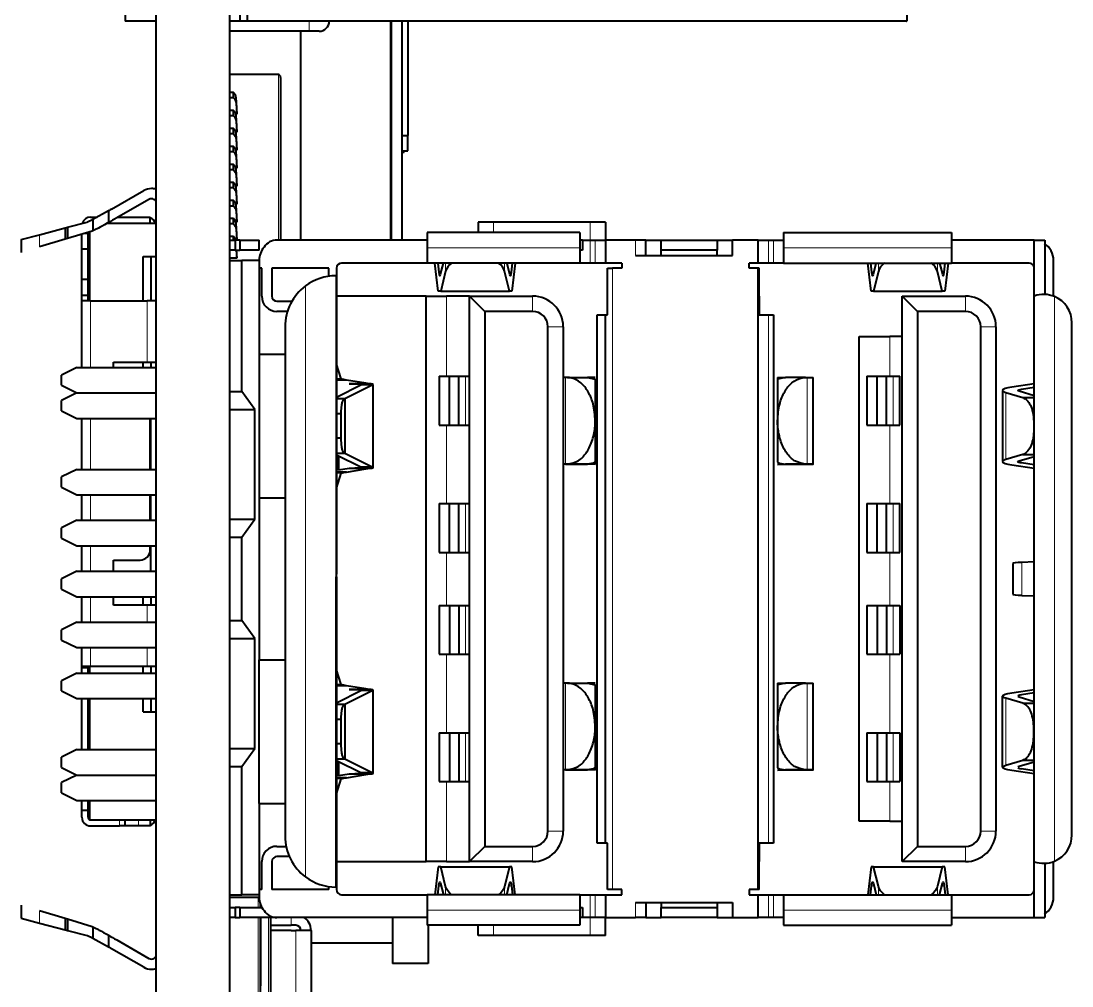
# Model space of a CAD drawing. Header units: millimetres. Extents: x 267.9 to 288.6, y 72.2 to 129.4.
# Drawn here: x 267.95 to 288.59, y 91.15 to 110.09 of the extents above; entities that cross this region are included whole.
import ezdxf

# ---------------------------------------------------------------- set-up
doc = ezdxf.new("R2010")
doc.units = ezdxf.units.MM
doc.header["$LTSCALE"] = 12.7
doc.layers.add('TANGENT_LINES', color=7, linetype='Continuous', lineweight=15)
doc.layers.add('Visible', color=7, linetype='Continuous', lineweight=40)

msp = doc.modelspace()

# ---------------------------------------------------------------- linework, layer by layer
at = {"layer": 'TANGENT_LINES'}
for p, q in [((273.607, 110.092), (273.607, 109.892)), ((273.007, 105.792), (273.007, 109.042)), ((272.172, 108.492), (272.172, 108.598)), ((272.172, 108.138), (272.172, 108.244)), ((272.172, 107.785), (272.172, 107.891)), ((272.172, 107.431), (272.172, 107.537)), ((272.172, 107.078), (272.172, 107.184)), ((272.172, 106.724), (272.172, 106.83)), ((272.172, 106.371), (272.172, 106.477)), ((272.172, 106.017), (272.172, 106.123)), ((277.227, 106.142), (277.227, 105.942)), ((279.127, 106.142), (279.127, 105.792)), ((268.311, 105.897), (268.311, 105.657)), ((269.267, 105.917), (269.174, 105.917)), ((279.127, 105.342), (279.127, 105.792)), ((279.227, 105.342), (279.227, 105.792)), ((280.021, 105.492), (280.021, 105.792)), ((282.627, 105.342), (282.627, 105.792)), ((282.727, 105.342), (282.727, 105.792)), ((278.927, 105.642), (275.927, 105.642)), ((282.927, 105.642), (286.227, 105.642)), ((276.289, 105.181), (276.289, 105.342)), ((277.446, 105.181), (277.446, 105.342)), ((284.788, 105.178), (284.788, 105.342)), ((285.946, 105.178), (285.946, 105.342)), ((276.155, 105.165), (276.201, 105.165)), ((277.534, 105.165), (277.58, 105.165)), ((279.568, 105.242), (279.568, 93.042)), ((284.655, 105.165), (284.701, 105.165)), ((286.034, 105.165), (286.08, 105.165)), ((273.537, 104.892), (273.537, 93.292)), ((269.267, 104.717), (269.147, 104.717)), ((269.267, 104.697), (269.147, 104.697)), ((276.307, 104.692), (276.307, 103.122)), ((277.997, 104.692), (277.997, 104.392)), ((286.497, 104.392), (286.497, 104.692)), ((288.247, 93.602), (288.247, 104.682)), ((269.317, 104.597), (269.317, 103.292)), ((270.427, 103.397), (270.427, 104.597)), ((282.627, 93.957), (282.627, 104.327)), ((282.727, 93.957), (282.727, 104.327)), ((278.597, 104.092), (278.297, 104.092)), ((286.797, 104.092), (287.097, 104.092)), ((285.011, 103.899), (285.011, 103.122)), ((276.681, 102.162), (276.681, 103.122)), ((278.644, 103.095), (278.644, 101.395)), ((283.39, 103.095), (283.39, 101.395)), ((285.081, 102.162), (285.081, 103.122)), ((287.294, 102.799), (287.294, 101.485)), ((269.317, 102.292), (269.317, 101.292)), ((287.841, 102.206), (287.847, 102.206)), ((276.307, 102.162), (276.307, 100.622)), ((285.011, 102.162), (285.011, 100.622)), ((287.841, 102.078), (287.847, 102.078)), ((269.317, 100.792), (269.317, 100.292)), ((276.681, 99.662), (276.681, 100.622)), ((285.081, 99.662), (285.081, 100.622)), ((269.317, 99.792), (269.317, 99.292)), ((276.307, 99.662), (276.307, 98.622)), ((285.011, 99.662), (285.011, 98.622)), ((287.606, 98.819), (287.606, 99.465)), ((269.317, 98.792), (269.317, 98.292)), ((270.427, 98.292), (270.427, 98.627)), ((276.681, 98.622), (276.681, 97.662)), ((285.081, 98.622), (285.081, 97.662)), ((269.317, 97.792), (269.317, 97.427)), ((270.427, 97.427), (270.427, 97.792)), ((276.307, 97.662), (276.307, 96.122)), ((285.011, 97.662), (285.011, 96.122)), ((278.644, 97.095), (278.644, 95.395)), ((283.39, 97.095), (283.39, 95.395)), ((287.294, 95.485), (287.294, 96.799)), ((287.841, 96.206), (287.847, 96.206)), ((276.681, 96.122), (276.681, 95.162)), ((285.081, 96.122), (285.081, 95.162)), ((287.841, 96.078), (287.847, 96.078)), ((276.307, 95.162), (276.307, 93.592)), ((285.011, 95.162), (285.011, 94.385)), ((269.887, 94.412), (269.887, 94.292)), ((270.254, 94.412), (270.254, 94.292)), ((278.297, 94.192), (278.597, 94.192)), ((286.797, 94.192), (287.097, 94.192)), ((277.997, 93.892), (277.997, 93.592)), ((286.497, 93.592), (286.497, 93.892)), ((276.155, 93.12), (276.201, 93.12)), ((276.289, 93.103), (276.289, 92.942)), ((277.446, 93.103), (277.446, 92.942)), ((277.534, 93.12), (277.58, 93.12)), ((284.655, 93.12), (284.701, 93.12)), ((284.788, 93.107), (284.788, 92.942)), ((285.946, 93.107), (285.946, 92.942)), ((286.034, 93.12), (286.08, 93.12)), ((272.607, 92.692), (272.607, 92.892)), ((279.127, 92.492), (279.127, 92.942)), ((279.227, 92.492), (279.227, 92.942)), ((282.627, 92.492), (282.627, 92.942)), ((282.727, 92.492), (282.727, 92.942)), ((272.652, 92.754), (272.647, 92.754)), ((272.652, 92.699), (272.647, 92.699)), ((280.021, 92.792), (280.021, 92.492)), ((268.311, 92.627), (268.311, 92.387)), ((272.607, 88.142), (272.607, 92.492)), ((272.807, 88.142), (272.807, 92.492)), ((273.257, 92.342), (273.257, 92.492)), ((278.927, 92.642), (275.927, 92.642)), ((279.127, 92.142), (279.127, 92.492)), ((282.927, 92.642), (286.227, 92.642)), ((272.652, 92.424), (272.647, 92.424)), ((272.652, 92.283), (272.647, 92.283)), ((277.227, 92.142), (277.227, 92.342)), ((272.652, 92.136), (272.647, 92.136)), ((273.347, 88.142), (273.347, 92.242)), ((272.652, 91.984), (272.647, 91.984)), ((272.652, 91.831), (272.647, 91.831)), ((272.652, 91.689), (272.647, 91.689)), ((272.652, 91.548), (272.647, 91.548)), ((272.652, 91.416), (272.647, 91.416)), ((272.652, 91.348), (272.647, 91.348)), ((272.652, 91.27), (272.647, 91.27)), ((272.652, 91.198), (272.647, 91.198))]:
    msp.add_line(p, q, dxfattribs=at)
at = {"layer": 'Visible'}
for p, q in [((270.597, 125.242), (270.597, 75.242)), ((272.047, 110.942), (272.047, 87.692)), ((269.997, 110.292), (269.997, 110.092)), ((272.247, 110.292), (272.247, 110.092)), ((272.397, 110.092), (272.397, 110.292)), ((270.597, 110.092), (269.997, 110.092)), ((272.247, 110.092), (272.047, 110.092)), ((272.397, 110.092), (272.247, 110.092)), ((285.341, 110.092), (272.397, 110.092)), ((275.207, 110.092), (275.207, 105.792)), ((275.227, 105.792), (275.227, 110.092)), ((275.427, 110.092), (275.427, 105.792)), ((275.547, 110.092), (275.547, 107.845)), ((285.341, 110.092), (285.347, 110.092)), ((273.607, 109.892), (272.047, 109.892)), ((273.447, 105.792), (273.447, 109.892)), ((273.803, 109.892), (273.607, 109.892)), ((273.007, 109.042), (272.047, 109.042)), ((273.047, 108.985), (273.047, 105.792)), ((272.122, 108.688), (272.047, 108.688)), ((272.122, 108.582), (272.047, 108.582)), ((272.122, 108.582), (272.122, 108.688)), ((272.186, 108.37), (272.172, 108.598)), ((272.172, 108.492), (272.186, 108.264)), ((272.186, 108.264), (272.186, 108.37)), ((272.122, 108.335), (272.047, 108.335)), ((272.122, 108.229), (272.047, 108.229)), ((272.122, 108.229), (272.122, 108.335)), ((272.186, 108.264), (272.169, 108.264)), ((272.186, 108.017), (272.172, 108.244)), ((272.122, 107.981), (272.047, 107.981)), ((272.122, 107.875), (272.122, 107.981)), ((272.172, 108.138), (272.186, 107.911)), ((272.186, 107.911), (272.186, 108.017)), ((272.122, 107.875), (272.047, 107.875)), ((272.186, 107.911), (272.169, 107.911)), ((272.186, 107.663), (272.172, 107.891)), ((272.172, 107.785), (272.186, 107.557)), ((275.207, 107.845), (275.227, 107.845)), ((275.427, 107.845), (275.547, 107.845)), ((275.547, 107.543), (275.547, 107.845)), ((272.122, 107.628), (272.047, 107.628)), ((272.122, 107.522), (272.122, 107.628)), ((272.186, 107.557), (272.169, 107.557)), ((272.186, 107.31), (272.172, 107.537)), ((272.186, 107.557), (272.186, 107.663)), ((275.207, 107.543), (275.227, 107.543)), ((275.427, 107.543), (275.547, 107.543)), ((275.472, 107.518), (275.472, 107.543)), ((272.122, 107.522), (272.047, 107.522)), ((272.172, 107.431), (272.186, 107.204)), ((275.207, 107.518), (275.227, 107.518)), ((275.427, 107.518), (275.472, 107.518)), ((272.122, 107.274), (272.047, 107.274)), ((272.122, 107.168), (272.047, 107.168)), ((272.122, 107.168), (272.122, 107.274)), ((272.186, 107.204), (272.169, 107.204)), ((272.186, 106.956), (272.172, 107.184)), ((272.186, 107.204), (272.186, 107.31)), ((272.122, 106.921), (272.047, 106.921)), ((272.122, 106.815), (272.122, 106.921)), ((272.172, 107.078), (272.186, 106.85)), ((272.186, 106.85), (272.186, 106.956)), ((269.729, 106.401), (270.36, 106.764)), ((272.122, 106.815), (272.047, 106.815)), ((272.186, 106.85), (272.169, 106.85)), ((272.186, 106.602), (272.172, 106.83)), ((272.172, 106.724), (272.186, 106.496)), ((270.46, 106.591), (269.829, 106.228)), ((272.122, 106.567), (272.047, 106.567)), ((272.122, 106.461), (272.122, 106.567)), ((272.186, 106.496), (272.186, 106.602)), ((269.668, 106.366), (269.361, 106.196)), ((269.668, 106.366), (269.361, 106.196)), ((269.668, 106.366), (269.668, 106.136)), ((272.122, 106.461), (272.047, 106.461)), ((272.186, 106.496), (272.169, 106.496)), ((272.186, 106.249), (272.172, 106.477)), ((272.172, 106.371), (272.186, 106.143)), ((268.865, 106.043), (269.249, 106.143)), ((269.253, 106.144), (269.249, 106.143)), ((269.253, 106.144), (269.249, 106.143)), ((269.361, 106.196), (269.311, 106.17)), ((269.361, 106.196), (269.311, 106.17)), ((269.317, 106.242), (269.444, 106.242)), ((269.361, 106.196), (269.361, 105.974)), ((269.668, 106.136), (269.642, 106.122)), ((269.642, 106.122), (270.597, 106.122)), ((269.668, 106.136), (269.662, 106.133)), ((269.854, 106.242), (270.487, 106.242)), ((270.487, 106.122), (270.487, 106.242)), ((272.122, 106.214), (272.047, 106.214)), ((272.122, 106.108), (272.047, 106.108)), ((272.122, 106.108), (272.122, 106.214)), ((272.186, 106.143), (272.169, 106.143)), ((272.186, 105.895), (272.172, 106.123)), ((272.186, 106.143), (272.186, 106.249)), ((276.927, 106.142), (276.927, 105.942)), ((277.227, 106.142), (276.927, 106.142)), ((279.127, 106.142), (277.227, 106.142)), ((279.427, 106.142), (279.127, 106.142)), ((279.427, 106.142), (279.427, 105.792)), ((267.95, 105.803), (268.311, 105.897)), ((268.311, 105.897), (268.817, 106.03)), ((268.817, 106.03), (268.865, 106.043)), ((268.817, 106.03), (268.817, 105.809)), ((268.865, 106.043), (268.865, 105.824)), ((269.349, 105.97), (268.865, 105.824)), ((269.147, 105.617), (269.147, 105.909)), ((269.267, 105.917), (269.267, 105.945)), ((269.267, 105.617), (269.267, 105.917)), ((269.297, 105.954), (269.297, 104.597)), ((269.361, 105.974), (269.356, 105.972)), ((269.361, 105.974), (269.356, 105.972)), ((269.424, 106.004), (269.361, 105.974)), ((269.424, 106.004), (269.361, 105.974)), ((272.172, 106.017), (272.186, 105.792)), ((272.186, 105.792), (272.186, 105.895)), ((275.927, 105.942), (275.927, 105.642)), ((278.927, 105.942), (275.927, 105.942)), ((278.927, 105.942), (278.927, 105.642)), ((282.927, 105.942), (286.227, 105.942)), ((282.927, 105.942), (282.927, 105.642)), ((286.227, 105.942), (286.227, 105.642)), ((267.95, 105.805), (267.95, 105.55)), ((267.95, 105.805), (267.95, 105.805)), ((268.817, 105.809), (268.311, 105.657)), ((268.865, 105.824), (268.817, 105.809)), ((272.122, 105.86), (272.047, 105.86)), ((272.047, 105.792), (272.157, 105.792)), ((272.122, 105.792), (272.122, 105.86)), ((272.157, 105.792), (272.157, 105.592)), ((272.247, 105.792), (272.157, 105.792)), ((272.247, 105.792), (272.627, 105.792)), ((272.247, 105.792), (272.247, 105.592)), ((272.627, 105.592), (272.627, 105.792)), ((275.927, 105.792), (272.977, 105.792)), ((278.977, 105.792), (278.927, 105.792)), ((278.977, 105.792), (278.977, 105.592)), ((278.977, 105.792), (279.127, 105.792)), ((279.127, 105.792), (279.227, 105.792)), ((279.227, 105.792), (279.427, 105.792)), ((279.427, 105.792), (279.427, 105.342)), ((280.021, 105.792), (279.427, 105.792)), ((280.221, 105.792), (280.021, 105.792)), ((280.221, 105.492), (280.221, 105.792)), ((280.221, 105.792), (280.521, 105.792)), ((280.521, 105.792), (281.621, 105.792)), ((280.521, 105.592), (280.521, 105.792)), ((281.621, 105.792), (281.621, 105.592)), ((281.621, 105.792), (281.921, 105.792)), ((281.921, 105.492), (281.921, 105.792)), ((282.427, 105.792), (281.921, 105.792)), ((282.427, 105.342), (282.427, 105.792)), ((282.427, 105.792), (282.627, 105.792)), ((282.627, 105.792), (282.727, 105.792)), ((282.727, 105.792), (282.927, 105.792)), ((287.827, 105.792), (286.227, 105.792)), ((287.847, 92.492), (287.847, 105.792)), ((287.847, 105.792), (287.85, 105.792)), ((287.85, 104.693), (287.85, 105.792)), ((287.85, 105.792), (288.054, 105.792)), ((288.054, 105.792), (288.054, 104.724)), ((269.147, 105.017), (269.147, 105.617)), ((269.267, 105.617), (269.147, 105.617)), ((269.267, 105.017), (269.267, 105.617)), ((270.347, 104.597), (270.347, 105.472)), ((270.347, 105.472), (270.597, 105.472)), ((270.497, 105.472), (270.497, 104.597)), ((272.157, 105.592), (272.047, 105.592)), ((272.157, 105.592), (272.247, 105.592)), ((272.176, 105.592), (272.186, 105.436)), ((272.186, 105.542), (272.183, 105.592)), ((272.186, 105.436), (272.186, 105.542)), ((272.627, 105.592), (272.247, 105.592)), ((275.927, 105.642), (275.927, 105.342)), ((278.927, 105.642), (278.927, 105.342)), ((278.977, 105.592), (278.927, 105.592)), ((280.021, 105.492), (281.921, 105.492)), ((281.621, 105.592), (280.521, 105.592)), ((280.521, 105.492), (280.521, 105.592)), ((281.621, 105.492), (281.621, 105.592)), ((282.927, 105.642), (282.927, 105.342)), ((286.227, 105.642), (286.227, 105.342)), ((272.186, 105.436), (272.047, 105.436)), ((272.047, 105.392), (272.287, 105.392)), ((272.627, 105.392), (272.287, 105.392)), ((272.287, 102.822), (272.287, 105.392)), ((272.627, 105.392), (272.627, 105.242)), ((275.927, 105.342), (274.247, 105.342)), ((278.927, 105.342), (275.927, 105.342)), ((276.144, 104.792), (276.079, 105.342)), ((276.134, 105.342), (276.155, 105.165)), ((276.19, 105.12), (276.244, 105.342)), ((277.491, 105.342), (277.545, 105.12)), ((277.58, 105.165), (277.601, 105.342)), ((277.656, 105.342), (277.591, 104.792)), ((279.127, 105.342), (278.927, 105.342)), ((279.227, 105.342), (279.127, 105.342)), ((279.427, 105.342), (279.227, 105.342)), ((279.748, 105.342), (279.427, 105.342)), ((279.748, 105.342), (279.748, 105.242)), ((282.248, 105.242), (282.248, 105.342)), ((282.427, 105.342), (282.248, 105.342)), ((282.627, 105.342), (282.427, 105.342)), ((282.727, 105.342), (282.627, 105.342)), ((282.927, 105.342), (282.727, 105.342)), ((282.927, 105.342), (286.227, 105.342)), ((284.644, 104.792), (284.579, 105.342)), ((284.634, 105.342), (284.655, 105.165)), ((284.69, 105.12), (284.744, 105.342)), ((285.991, 105.342), (286.045, 105.12)), ((286.08, 105.165), (286.101, 105.342)), ((286.156, 105.342), (286.091, 104.792)), ((287.747, 105.342), (286.227, 105.342)), ((288.227, 104.688), (288.227, 105.392)), ((272.627, 105.242), (272.627, 103.552)), ((272.677, 105.242), (272.627, 105.242)), ((272.677, 104.692), (272.677, 105.242)), ((273.997, 105.242), (272.877, 105.242)), ((272.877, 105.242), (272.877, 104.692)), ((273.997, 105.082), (273.997, 105.242)), ((274.137, 105.092), (274.137, 99.232)), ((274.147, 105.242), (274.147, 99.232)), ((276.289, 105.181), (276.195, 104.792)), ((277.54, 104.792), (277.446, 105.181)), ((279.468, 104.327), (279.468, 105.242)), ((279.468, 105.242), (279.568, 105.242)), ((279.748, 105.242), (279.568, 105.242)), ((282.427, 105.242), (282.248, 105.242)), ((282.427, 93.042), (282.427, 105.242)), ((282.428, 105.242), (282.427, 105.242)), ((282.428, 105.242), (282.428, 104.327)), ((282.448, 105.242), (282.428, 105.242)), ((282.448, 104.692), (282.448, 105.242)), ((284.788, 105.178), (284.695, 104.792)), ((286.04, 104.792), (285.946, 105.178)), ((269.267, 105.017), (269.147, 105.017)), ((269.147, 104.717), (269.147, 105.017)), ((269.267, 104.717), (269.267, 105.017)), ((269.147, 104.697), (269.147, 104.717)), ((269.147, 104.597), (269.147, 104.697)), ((269.267, 104.697), (269.267, 104.717)), ((269.267, 104.597), (269.267, 104.697)), ((275.907, 104.692), (274.147, 104.692)), ((275.907, 93.592), (275.907, 104.692)), ((275.907, 104.692), (276.307, 104.692)), ((276.195, 104.792), (276.144, 104.792)), ((276.195, 104.792), (277.54, 104.792)), ((276.757, 104.692), (276.307, 104.692)), ((276.757, 93.592), (276.757, 104.692)), ((276.757, 104.692), (277.057, 104.392)), ((276.757, 104.692), (277.997, 104.692)), ((277.591, 104.792), (277.54, 104.792)), ((282.428, 104.692), (282.448, 104.692)), ((282.448, 104.692), (282.448, 104.327)), ((284.695, 104.792), (284.644, 104.792)), ((284.695, 104.792), (286.04, 104.792)), ((285.257, 93.592), (285.257, 104.692)), ((285.257, 104.692), (286.497, 104.692)), ((285.257, 104.692), (285.557, 104.392)), ((286.091, 104.792), (286.04, 104.792)), ((269.147, 103.292), (269.147, 104.597)), ((269.317, 104.597), (269.147, 104.597)), ((269.317, 104.597), (270.427, 104.597)), ((270.597, 104.597), (270.427, 104.597)), ((272.977, 104.592), (273.271, 104.592)), ((273.183, 104.392), (272.977, 104.392)), ((277.997, 104.392), (277.057, 104.392)), ((277.057, 104.392), (277.057, 93.892)), ((279.268, 93.957), (279.268, 104.327)), ((279.268, 104.327), (279.427, 104.327)), ((279.427, 93.957), (279.427, 104.327)), ((279.427, 104.327), (279.468, 104.327)), ((282.428, 104.327), (282.627, 104.327)), ((282.627, 104.327), (282.727, 104.327)), ((282.727, 104.327), (282.728, 104.327)), ((282.728, 104.327), (282.728, 93.957)), ((286.497, 104.392), (285.557, 104.392)), ((285.557, 104.392), (285.557, 93.892)), ((273.137, 104.092), (273.137, 94.092)), ((278.297, 94.192), (278.297, 104.092)), ((278.597, 104.092), (278.597, 94.192)), ((286.797, 94.192), (286.797, 104.092)), ((287.097, 104.092), (287.097, 94.192)), ((288.59, 94.115), (288.59, 104.169)), ((284.411, 94.385), (284.411, 103.899)), ((284.411, 103.899), (285.011, 103.899)), ((285.257, 103.899), (285.011, 103.899)), ((272.627, 103.552), (273.137, 103.552)), ((272.627, 103.552), (272.627, 100.732)), ((269.047, 103.292), (268.747, 103.142)), ((269.047, 103.292), (270.597, 103.292)), ((269.767, 103.292), (269.767, 103.397)), ((269.767, 103.397), (270.427, 103.397)), ((270.347, 103.292), (270.347, 103.397)), ((270.427, 103.397), (270.597, 103.397)), ((270.497, 103.397), (270.497, 103.292)), ((274.239, 103.067), (274.147, 103.359)), ((268.747, 102.942), (268.747, 103.142)), ((274.248, 103.061), (274.147, 103.061)), ((274.344, 103.045), (274.147, 103.045)), ((274.724, 102.981), (274.344, 103.045)), ((276.161, 103.122), (276.161, 102.162)), ((276.161, 103.122), (276.363, 103.122)), ((276.363, 103.122), (276.548, 103.122)), ((276.363, 102.162), (276.363, 103.122)), ((276.548, 102.162), (276.548, 103.122)), ((276.548, 103.122), (276.681, 103.122)), ((276.681, 103.122), (276.757, 103.122)), ((278.644, 103.095), (278.597, 103.095)), ((278.681, 103.095), (278.644, 103.095)), ((278.681, 103.095), (279.073, 103.095)), ((279.227, 103.095), (279.073, 103.095)), ((279.073, 103.095), (279.227, 103.06)), ((279.227, 103.06), (279.227, 102.244)), ((282.807, 103.095), (282.962, 103.095)), ((282.807, 103.095), (282.807, 103.06)), ((282.962, 103.095), (282.807, 103.06)), ((282.807, 103.06), (282.807, 102.245)), ((283.354, 103.095), (282.962, 103.095)), ((283.354, 103.095), (283.39, 103.095)), ((283.39, 103.095), (283.507, 103.095)), ((283.507, 101.393), (283.507, 103.095)), ((284.561, 103.122), (284.561, 102.162)), ((284.561, 103.122), (284.763, 103.122)), ((284.763, 103.122), (284.948, 103.122)), ((284.763, 102.162), (284.763, 103.122)), ((284.948, 102.162), (284.948, 103.122)), ((284.948, 103.122), (285.081, 103.122)), ((285.081, 103.122), (285.207, 103.122)), ((285.207, 102.162), (285.207, 103.122)), ((268.747, 102.942), (269.047, 102.792)), ((269.047, 102.792), (268.747, 102.642)), ((269.047, 102.792), (270.597, 102.792)), ((272.047, 102.822), (272.287, 102.822)), ((272.543, 102.469), (272.287, 102.822)), ((274.639, 102.951), (274.147, 102.704)), ((274.306, 102.68), (274.847, 102.951)), ((274.397, 102.973), (274.62, 102.962)), ((274.764, 102.973), (274.397, 102.973)), ((274.62, 102.962), (274.62, 102.942)), ((274.847, 102.951), (274.639, 102.951)), ((274.668, 102.957), (274.664, 102.956)), ((274.847, 102.951), (274.855, 102.953)), ((274.856, 102.953), (274.868, 102.958)), ((274.856, 102.953), (274.856, 101.332)), ((274.868, 101.327), (274.868, 102.958)), ((287.227, 102.841), (287.227, 101.443)), ((287.294, 102.799), (287.626, 102.701)), ((287.847, 102.969), (287.406, 102.906)), ((287.847, 102.738), (287.554, 102.824)), ((287.599, 102.867), (287.847, 102.903)), ((268.747, 102.442), (268.747, 102.642)), ((274.304, 102.679), (274.147, 102.679)), ((274.306, 102.68), (274.306, 101.604)), ((287.626, 102.701), (287.847, 102.701)), ((268.747, 102.442), (269.047, 102.292)), ((272.047, 102.469), (272.543, 102.469)), ((272.543, 100.315), (272.543, 102.469)), ((274.239, 102.381), (274.147, 102.381)), ((274.239, 101.903), (274.239, 102.381)), ((269.047, 102.292), (270.597, 102.292)), ((269.147, 101.292), (269.147, 102.292)), ((270.487, 101.292), (270.487, 102.292)), ((270.497, 101.292), (270.497, 102.292)), ((279.227, 102.244), (279.227, 101.43)), ((282.807, 102.245), (282.807, 101.43)), ((287.841, 102.206), (287.841, 102.078)), ((276.161, 102.162), (276.363, 102.162)), ((276.363, 102.162), (276.548, 102.162)), ((276.548, 102.162), (276.681, 102.162)), ((276.681, 102.162), (276.757, 102.162)), ((284.561, 102.162), (284.763, 102.162)), ((284.763, 102.162), (284.948, 102.162)), ((284.948, 102.162), (285.081, 102.162)), ((285.081, 102.162), (285.207, 102.162)), ((274.239, 101.903), (274.147, 101.903)), ((274.304, 101.606), (274.147, 101.606)), ((274.147, 101.58), (274.639, 101.333)), ((274.182, 101.562), (274.182, 101.275)), ((274.847, 101.333), (274.306, 101.604)), ((287.626, 101.583), (287.294, 101.485)), ((287.626, 101.583), (287.847, 101.583)), ((278.644, 101.395), (278.681, 101.395)), ((278.681, 101.395), (279.073, 101.395)), ((279.227, 101.389), (278.706, 101.391)), ((279.073, 101.395), (278.874, 101.394)), ((279.227, 101.43), (279.227, 101.391)), ((279.227, 101.391), (279.227, 101.389)), ((282.807, 101.389), (283.329, 101.391)), ((282.962, 101.395), (283.161, 101.394)), ((283.354, 101.395), (282.962, 101.395)), ((283.39, 101.395), (283.354, 101.395)), ((287.406, 101.378), (287.847, 101.315)), ((287.554, 101.46), (287.847, 101.546)), ((287.847, 101.381), (287.599, 101.417)), ((269.047, 101.292), (268.747, 101.142)), ((268.747, 100.942), (268.747, 101.142)), ((269.047, 101.292), (270.597, 101.292)), ((274.344, 101.239), (274.147, 101.239)), ((274.248, 101.223), (274.147, 101.223)), ((274.147, 100.925), (274.239, 101.217)), ((274.397, 101.311), (274.182, 101.275)), ((274.344, 101.239), (274.724, 101.303)), ((274.62, 101.322), (274.397, 101.311)), ((274.764, 101.311), (274.397, 101.311)), ((274.62, 101.343), (274.62, 101.322)), ((274.847, 101.333), (274.639, 101.333)), ((274.664, 101.328), (274.668, 101.327)), ((274.855, 101.332), (274.847, 101.333)), ((274.868, 101.327), (274.856, 101.332)), ((268.747, 100.942), (269.047, 100.792)), ((269.047, 100.792), (270.597, 100.792)), ((269.147, 100.292), (269.147, 100.792)), ((270.487, 100.292), (270.487, 100.792)), ((270.497, 100.292), (270.497, 100.792)), ((272.627, 100.732), (273.137, 100.732)), ((272.627, 100.732), (272.627, 97.552)), ((276.161, 100.622), (276.161, 99.662)), ((276.161, 100.622), (276.363, 100.622)), ((276.363, 100.622), (276.548, 100.622)), ((276.363, 99.662), (276.363, 100.622)), ((276.548, 99.662), (276.548, 100.622)), ((276.548, 100.622), (276.681, 100.622)), ((276.681, 100.622), (276.757, 100.622)), ((284.561, 100.622), (284.561, 99.662)), ((284.561, 100.622), (284.763, 100.622)), ((284.763, 100.622), (284.948, 100.622)), ((284.763, 99.662), (284.763, 100.622)), ((284.948, 99.662), (284.948, 100.622)), ((284.948, 100.622), (285.081, 100.622)), ((285.081, 100.622), (285.207, 100.622)), ((285.207, 99.662), (285.207, 100.622)), ((272.047, 100.315), (272.543, 100.315)), ((272.287, 99.962), (272.543, 100.315)), ((269.047, 100.292), (268.747, 100.142)), ((268.747, 99.942), (268.747, 100.142)), ((269.047, 100.292), (270.597, 100.292)), ((268.747, 99.942), (269.047, 99.792)), ((272.047, 99.962), (272.287, 99.962)), ((272.287, 98.322), (272.287, 99.962)), ((269.047, 99.792), (270.597, 99.792)), ((269.147, 99.292), (269.147, 99.792)), ((270.487, 99.712), (270.487, 99.792)), ((270.497, 99.292), (270.497, 99.792)), ((269.767, 99.292), (269.767, 99.512)), ((269.767, 99.512), (270.287, 99.512)), ((276.161, 99.662), (276.363, 99.662)), ((276.363, 99.662), (276.548, 99.662)), ((276.548, 99.662), (276.681, 99.662)), ((276.681, 99.662), (276.757, 99.662)), ((284.561, 99.662), (284.763, 99.662)), ((284.763, 99.662), (284.948, 99.662)), ((284.948, 99.662), (285.081, 99.662)), ((285.081, 99.662), (285.207, 99.662)), ((269.047, 99.292), (268.747, 99.142)), ((269.047, 99.292), (270.597, 99.292)), ((287.427, 99.445), (287.427, 98.84)), ((287.847, 99.475), (287.606, 99.465)), ((268.747, 98.942), (268.747, 99.142)), ((274.137, 99.232), (274.147, 99.232)), ((274.137, 99.232), (274.137, 99.182)), ((274.137, 93.092), (274.137, 99.182)), ((274.147, 99.182), (274.137, 99.182)), ((274.147, 99.182), (274.147, 99.232)), ((274.147, 99.182), (274.147, 93.042)), ((268.747, 98.942), (269.047, 98.792)), ((269.047, 98.792), (270.597, 98.792)), ((269.147, 98.292), (269.147, 98.792)), ((269.767, 98.627), (269.767, 98.792)), ((270.347, 98.627), (270.347, 98.792)), ((270.497, 98.792), (270.497, 98.627)), ((287.606, 98.819), (287.847, 98.809)), ((270.427, 98.627), (269.767, 98.627)), ((270.597, 98.627), (270.427, 98.627)), ((276.161, 98.622), (276.161, 97.662)), ((276.161, 98.622), (276.363, 98.622)), ((276.363, 98.622), (276.548, 98.622)), ((276.363, 98.622), (276.363, 97.662)), ((276.548, 98.622), (276.548, 97.662)), ((276.548, 98.622), (276.681, 98.622)), ((276.681, 98.622), (276.757, 98.622)), ((284.561, 98.622), (284.561, 97.662)), ((284.561, 98.622), (284.763, 98.622)), ((284.763, 98.622), (284.948, 98.622)), ((284.763, 98.622), (284.763, 97.662)), ((284.948, 98.622), (284.948, 97.662)), ((284.948, 98.622), (285.081, 98.622)), ((285.081, 98.622), (285.207, 98.622)), ((285.207, 98.622), (285.207, 97.662)), ((269.047, 98.292), (268.747, 98.142)), ((269.047, 98.292), (270.597, 98.292)), ((272.047, 98.322), (272.287, 98.322)), ((272.543, 97.969), (272.287, 98.322)), ((268.747, 97.942), (268.747, 98.142)), ((268.747, 97.942), (269.047, 97.792)), ((272.047, 97.969), (272.543, 97.969)), ((272.543, 95.815), (272.543, 97.969)), ((269.047, 97.792), (270.597, 97.792)), ((269.147, 97.427), (269.147, 97.792)), ((276.161, 97.662), (276.363, 97.662)), ((276.363, 97.662), (276.548, 97.662)), ((276.548, 97.662), (276.681, 97.662)), ((276.681, 97.662), (276.757, 97.662)), ((284.561, 97.662), (284.763, 97.662)), ((284.763, 97.662), (284.948, 97.662)), ((284.948, 97.662), (285.081, 97.662)), ((285.081, 97.662), (285.207, 97.662)), ((269.147, 97.397), (269.147, 97.427)), ((269.147, 97.427), (269.317, 97.427)), ((269.267, 97.397), (269.267, 97.427)), ((269.297, 97.427), (269.297, 97.292)), ((269.317, 97.427), (270.427, 97.427)), ((270.347, 97.292), (270.347, 97.427)), ((270.427, 97.427), (270.597, 97.427)), ((270.497, 97.427), (270.497, 97.292)), ((272.627, 94.732), (272.627, 97.552)), ((272.627, 97.552), (273.137, 97.552)), ((269.047, 97.292), (268.747, 97.142)), ((269.047, 97.292), (270.597, 97.292)), ((269.267, 97.397), (269.147, 97.397)), ((269.147, 97.292), (269.147, 97.397)), ((269.267, 97.292), (269.267, 97.397)), ((274.239, 97.067), (274.147, 97.359)), ((268.747, 96.942), (268.747, 97.142)), ((274.248, 97.061), (274.147, 97.061)), ((274.344, 97.045), (274.147, 97.045)), ((274.724, 96.981), (274.344, 97.045)), ((278.644, 97.095), (278.597, 97.095)), ((278.681, 97.095), (278.644, 97.095)), ((278.681, 97.095), (279.073, 97.095)), ((279.227, 97.095), (279.073, 97.095)), ((279.073, 97.095), (279.227, 97.06)), ((279.227, 97.06), (279.227, 96.244)), ((282.807, 97.095), (282.962, 97.095)), ((282.807, 97.095), (282.807, 97.06)), ((282.962, 97.095), (282.807, 97.06)), ((282.807, 97.06), (282.807, 96.245)), ((283.354, 97.095), (282.962, 97.095)), ((283.354, 97.095), (283.39, 97.095)), ((283.39, 97.095), (283.507, 97.095)), ((283.507, 95.393), (283.507, 97.095)), ((268.747, 96.942), (269.047, 96.792)), ((274.639, 96.951), (274.147, 96.704)), ((274.306, 96.68), (274.847, 96.951)), ((274.397, 96.973), (274.62, 96.962)), ((274.764, 96.973), (274.397, 96.973)), ((274.62, 96.962), (274.62, 96.942)), ((274.847, 96.951), (274.639, 96.951)), ((274.668, 96.957), (274.664, 96.956)), ((274.847, 96.951), (274.855, 96.953)), ((274.856, 96.953), (274.868, 96.958)), ((274.856, 96.953), (274.856, 95.332)), ((274.868, 95.327), (274.868, 96.958)), ((287.227, 95.443), (287.227, 96.841)), ((287.406, 96.906), (287.847, 96.969)), ((287.554, 96.824), (287.847, 96.738)), ((287.847, 96.903), (287.599, 96.867)), ((269.047, 96.792), (270.597, 96.792)), ((269.147, 95.792), (269.147, 96.792)), ((269.267, 95.792), (269.267, 96.792)), ((269.297, 96.792), (269.297, 95.792)), ((270.347, 96.532), (270.347, 96.792)), ((270.497, 96.792), (270.497, 96.532)), ((274.304, 96.679), (274.147, 96.679)), ((274.306, 96.68), (274.306, 95.604)), ((287.626, 96.701), (287.294, 96.799)), ((287.626, 96.701), (287.847, 96.701)), ((270.347, 96.532), (270.597, 96.532)), ((274.239, 96.381), (274.147, 96.381)), ((274.239, 95.903), (274.239, 96.381)), ((279.227, 96.244), (279.227, 95.43)), ((282.807, 96.245), (282.807, 95.43)), ((287.841, 96.078), (287.841, 96.206)), ((276.161, 96.122), (276.161, 95.162)), ((276.161, 96.122), (276.363, 96.122)), ((276.363, 96.122), (276.548, 96.122)), ((276.363, 96.122), (276.363, 95.162)), ((276.548, 96.122), (276.548, 95.162)), ((276.548, 96.122), (276.681, 96.122)), ((276.681, 96.122), (276.757, 96.122)), ((284.561, 96.122), (284.561, 95.162)), ((284.561, 96.122), (284.763, 96.122)), ((284.763, 96.122), (284.948, 96.122)), ((284.763, 96.122), (284.763, 95.162)), ((284.948, 96.122), (284.948, 95.162)), ((284.948, 96.122), (285.081, 96.122)), ((285.081, 96.122), (285.207, 96.122)), ((285.207, 96.122), (285.207, 95.162)), ((269.047, 95.792), (268.747, 95.642)), ((269.047, 95.792), (270.597, 95.792)), ((272.047, 95.815), (272.543, 95.815)), ((272.287, 95.462), (272.543, 95.815)), ((274.239, 95.903), (274.147, 95.903)), ((268.747, 95.442), (268.747, 95.642)), ((274.304, 95.606), (274.147, 95.606)), ((274.147, 95.58), (274.639, 95.333)), ((274.847, 95.333), (274.306, 95.604)), ((287.294, 95.485), (287.626, 95.583)), ((287.626, 95.583), (287.847, 95.583)), ((268.747, 95.442), (269.047, 95.292)), ((272.047, 95.462), (272.287, 95.462)), ((272.287, 92.942), (272.287, 95.462)), ((274.182, 95.562), (274.182, 95.275)), ((278.644, 95.395), (278.681, 95.395)), ((278.681, 95.395), (279.073, 95.395)), ((279.227, 95.389), (278.706, 95.391)), ((279.073, 95.395), (278.874, 95.394)), ((279.227, 95.43), (279.227, 95.391)), ((279.227, 95.391), (279.227, 95.389)), ((282.807, 95.389), (283.329, 95.391)), ((282.962, 95.395), (283.161, 95.394)), ((283.354, 95.395), (282.962, 95.395)), ((283.39, 95.395), (283.354, 95.395)), ((287.847, 95.315), (287.406, 95.378)), ((287.847, 95.546), (287.554, 95.46)), ((287.599, 95.417), (287.847, 95.381)), ((269.047, 95.292), (268.747, 95.142)), ((269.047, 95.292), (270.597, 95.292)), ((274.344, 95.239), (274.147, 95.239)), ((274.248, 95.223), (274.147, 95.223)), ((274.147, 94.925), (274.239, 95.217)), ((274.397, 95.311), (274.182, 95.275)), ((274.344, 95.239), (274.724, 95.303)), ((274.62, 95.322), (274.397, 95.311)), ((274.764, 95.311), (274.397, 95.311)), ((274.62, 95.343), (274.62, 95.322)), ((274.847, 95.333), (274.639, 95.333)), ((274.664, 95.328), (274.668, 95.327)), ((274.855, 95.332), (274.847, 95.333)), ((274.868, 95.327), (274.856, 95.332)), ((276.161, 95.162), (276.363, 95.162)), ((276.363, 95.162), (276.548, 95.162)), ((276.548, 95.162), (276.681, 95.162)), ((276.681, 95.162), (276.757, 95.162)), ((284.561, 95.162), (284.763, 95.162)), ((284.763, 95.162), (284.948, 95.162)), ((284.948, 95.162), (285.081, 95.162)), ((285.081, 95.162), (285.207, 95.162)), ((268.747, 94.942), (268.747, 95.142)), ((268.747, 94.942), (269.047, 94.792)), ((269.047, 94.792), (270.597, 94.792)), ((269.147, 94.597), (269.147, 94.792)), ((269.267, 94.597), (269.267, 94.792)), ((269.297, 94.792), (269.297, 94.412)), ((269.147, 94.462), (269.147, 94.597)), ((269.267, 94.597), (269.147, 94.597)), ((269.267, 94.462), (269.267, 94.597)), ((272.627, 94.732), (273.137, 94.732)), ((272.627, 94.732), (272.627, 93.042)), ((269.297, 94.412), (270.597, 94.412)), ((269.987, 94.412), (269.987, 94.292)), ((270.487, 94.412), (270.487, 94.292)), ((285.011, 94.385), (284.411, 94.385)), ((285.011, 94.385), (285.257, 94.385)), ((269.317, 94.292), (269.887, 94.292)), ((269.987, 94.292), (269.887, 94.292)), ((270.254, 94.292), (269.987, 94.292)), ((270.487, 94.292), (270.254, 94.292)), ((279.427, 93.957), (279.268, 93.957)), ((279.468, 93.957), (279.427, 93.957)), ((279.468, 93.042), (279.468, 93.957)), ((282.428, 93.957), (282.428, 93.042)), ((282.627, 93.957), (282.428, 93.957)), ((282.448, 93.957), (282.448, 93.592)), ((282.727, 93.957), (282.627, 93.957)), ((282.728, 93.957), (282.727, 93.957)), ((272.977, 93.892), (273.157, 93.892)), ((277.057, 93.892), (276.757, 93.592)), ((277.057, 93.892), (277.997, 93.892)), ((285.257, 93.592), (285.557, 93.892)), ((285.557, 93.892), (286.497, 93.892)), ((272.677, 93.042), (272.677, 93.592)), ((272.877, 93.592), (272.877, 93.042)), ((273.221, 93.692), (272.977, 93.692)), ((274.147, 93.592), (275.907, 93.592)), ((276.307, 93.592), (275.907, 93.592)), ((276.307, 93.592), (276.757, 93.592)), ((277.997, 93.592), (276.757, 93.592)), ((282.448, 93.592), (282.428, 93.592)), ((282.448, 93.042), (282.448, 93.592)), ((286.497, 93.592), (285.257, 93.592)), ((287.85, 92.492), (287.85, 93.591)), ((288.054, 93.56), (288.054, 92.492)), ((288.227, 92.892), (288.227, 93.595)), ((276.144, 93.492), (276.079, 92.942)), ((276.195, 93.492), (276.144, 93.492)), ((276.195, 93.492), (277.54, 93.492)), ((276.289, 93.103), (276.195, 93.492)), ((277.54, 93.492), (277.446, 93.103)), ((277.591, 93.492), (277.54, 93.492)), ((277.656, 92.942), (277.591, 93.492)), ((284.644, 93.492), (284.579, 92.942)), ((284.695, 93.492), (284.644, 93.492)), ((284.695, 93.492), (286.04, 93.492)), ((284.788, 93.107), (284.695, 93.492)), ((286.04, 93.492), (285.946, 93.107)), ((286.091, 93.492), (286.04, 93.492)), ((286.156, 92.942), (286.091, 93.492)), ((273.997, 93.042), (273.997, 93.102)), ((276.134, 92.942), (276.155, 93.12)), ((276.19, 93.164), (276.244, 92.942)), ((277.491, 92.942), (277.545, 93.164)), ((277.58, 93.12), (277.601, 92.942)), ((284.634, 92.942), (284.655, 93.12)), ((284.69, 93.164), (284.744, 92.942)), ((285.991, 92.942), (286.045, 93.164)), ((286.08, 93.12), (286.101, 92.942)), ((272.047, 92.942), (272.287, 92.942)), ((272.047, 92.892), (272.627, 92.892)), ((272.627, 92.942), (272.287, 92.942)), ((272.627, 93.042), (272.627, 92.892)), ((272.677, 93.042), (272.627, 93.042)), ((273.997, 93.042), (272.877, 93.042)), ((274.247, 92.942), (275.927, 92.942)), ((278.927, 92.942), (275.927, 92.942)), ((275.927, 92.942), (275.927, 92.642)), ((278.927, 92.942), (279.127, 92.942)), ((278.927, 92.942), (278.927, 92.642)), ((279.127, 92.942), (279.227, 92.942)), ((279.227, 92.942), (279.427, 92.942)), ((279.427, 92.942), (279.427, 92.492)), ((279.427, 92.942), (279.748, 92.942)), ((279.568, 93.042), (279.468, 93.042)), ((279.748, 93.042), (279.568, 93.042)), ((279.748, 92.942), (279.748, 93.042)), ((282.248, 93.042), (282.248, 92.942)), ((282.427, 93.042), (282.248, 93.042)), ((282.248, 92.942), (282.427, 92.942)), ((282.428, 93.042), (282.427, 93.042)), ((282.427, 92.492), (282.427, 92.942)), ((282.427, 92.942), (282.627, 92.942)), ((282.448, 93.042), (282.428, 93.042)), ((282.627, 92.942), (282.727, 92.942)), ((282.727, 92.942), (282.927, 92.942)), ((282.927, 92.942), (286.227, 92.942)), ((282.927, 92.942), (282.927, 92.642)), ((286.227, 92.942), (287.747, 92.942)), ((286.227, 92.942), (286.227, 92.642)), ((267.95, 92.734), (267.95, 92.479)), ((272.047, 92.692), (272.157, 92.692)), ((272.157, 92.692), (272.157, 92.492)), ((272.247, 92.692), (272.157, 92.692)), ((272.247, 92.692), (272.681, 92.692)), ((272.247, 92.692), (272.247, 92.492)), ((272.647, 92.767), (272.647, 92.692)), ((272.647, 92.754), (272.647, 92.699)), ((272.652, 92.754), (272.652, 92.699)), ((272.652, 92.699), (272.652, 92.692)), ((278.927, 92.692), (278.977, 92.692)), ((278.977, 92.692), (278.977, 92.492)), ((280.021, 92.792), (281.921, 92.792)), ((280.221, 92.792), (280.221, 92.492)), ((280.521, 92.792), (280.521, 92.692)), ((280.521, 92.492), (280.521, 92.692)), ((280.521, 92.692), (281.621, 92.692)), ((281.621, 92.792), (281.621, 92.692)), ((281.621, 92.692), (281.621, 92.492)), ((281.921, 92.792), (281.921, 92.492)), ((267.95, 92.481), (268.311, 92.387)), ((268.817, 92.475), (268.311, 92.627)), ((268.865, 92.46), (268.817, 92.475)), ((268.817, 92.475), (268.817, 92.254)), ((272.157, 92.492), (272.047, 92.492)), ((272.157, 92.492), (272.247, 92.492)), ((272.977, 92.492), (272.247, 92.492)), ((272.647, 92.492), (272.647, 88.142)), ((272.652, 92.495), (272.652, 92.424)), ((272.847, 92.492), (272.847, 88.142)), ((275.927, 92.492), (272.977, 92.492)), ((275.247, 92.492), (275.247, 91.592)), ((275.247, 92.492), (275.247, 91.992)), ((275.927, 92.642), (275.927, 92.342)), ((278.927, 92.642), (278.927, 92.342)), ((278.977, 92.492), (278.927, 92.492)), ((279.127, 92.492), (278.977, 92.492)), ((279.227, 92.492), (279.127, 92.492)), ((279.427, 92.492), (279.227, 92.492)), ((279.427, 92.492), (280.021, 92.492)), ((279.427, 92.142), (279.427, 92.492)), ((280.221, 92.492), (280.021, 92.492)), ((280.221, 92.492), (280.521, 92.492)), ((281.621, 92.492), (280.521, 92.492)), ((281.621, 92.492), (281.921, 92.492)), ((281.921, 92.492), (282.427, 92.492)), ((282.627, 92.492), (282.427, 92.492)), ((282.727, 92.492), (282.627, 92.492)), ((282.927, 92.492), (282.727, 92.492)), ((282.927, 92.642), (282.927, 92.342)), ((286.227, 92.642), (286.227, 92.342)), ((286.227, 92.492), (287.827, 92.492)), ((287.85, 92.492), (287.847, 92.492)), ((287.85, 92.492), (288.054, 92.492)), ((268.311, 92.387), (268.817, 92.254)), ((268.865, 92.46), (268.865, 92.242)), ((269.349, 92.314), (268.865, 92.46)), ((269.356, 92.313), (269.361, 92.311)), ((269.356, 92.313), (269.361, 92.311)), ((269.361, 92.311), (269.424, 92.28)), ((269.361, 92.311), (269.424, 92.28)), ((269.361, 92.311), (269.361, 92.088)), ((272.652, 92.424), (272.652, 92.283)), ((272.652, 92.283), (272.652, 92.137)), ((272.847, 92.342), (273.257, 92.342)), ((273.347, 92.342), (273.257, 92.342)), ((278.927, 92.342), (275.927, 92.342)), ((275.947, 92.342), (275.947, 91.592)), ((276.927, 92.142), (276.927, 92.342)), ((282.927, 92.342), (286.227, 92.342)), ((268.817, 92.254), (268.865, 92.242)), ((268.865, 92.242), (269.249, 92.141)), ((269.249, 92.141), (269.253, 92.14)), ((269.249, 92.141), (269.253, 92.14)), ((269.311, 92.114), (269.361, 92.088)), ((269.311, 92.114), (269.361, 92.088)), ((269.361, 92.088), (269.668, 91.918)), ((269.361, 92.088), (269.668, 91.918)), ((269.662, 92.152), (269.668, 92.148)), ((269.662, 92.152), (269.668, 92.148)), ((269.668, 92.148), (269.668, 91.918)), ((269.829, 92.057), (270.46, 91.693)), ((272.652, 92.137), (272.652, 91.984)), ((273.257, 92.243), (272.847, 92.243)), ((273.257, 92.242), (273.347, 92.242)), ((273.647, 92.242), (273.347, 92.242)), ((273.647, 92.242), (273.647, 88.142)), ((277.227, 92.142), (276.927, 92.142)), ((279.127, 92.142), (277.227, 92.142)), ((279.427, 92.142), (279.127, 92.142)), ((270.36, 91.52), (269.729, 91.883)), ((272.652, 91.984), (272.652, 91.831)), ((275.247, 91.992), (273.647, 91.992)), ((272.652, 91.831), (272.652, 91.689)), ((272.652, 91.689), (272.652, 91.548)), ((272.652, 91.548), (272.652, 91.416)), ((275.947, 91.592), (275.247, 91.592)), ((272.652, 91.416), (272.652, 91.348)), ((272.652, 91.348), (272.652, 91.27)), ((272.652, 91.27), (272.652, 91.198)), ((272.652, 91.198), (272.652, 91.151))]:
    msp.add_line(p, q, dxfattribs=at)
at = {"layer": 'Visible', "flags": 128}
for points in [[(274.668, 101.327), (274.668, 101.327), (274.661, 101.325), (274.645, 101.323), (274.62, 101.322)], [(274.668, 95.327), (274.668, 95.327), (274.661, 95.325), (274.645, 95.323), (274.62, 95.322)]]:
    msp.add_lwpolyline(points, dxfattribs=at)
at = {"layer": 'Visible'}
for centre, radius, start, end in [((273.803, 110.092), 0.2, 270, 0), ((270.511, 106.502), 0.302, 90.0823, 119.8605), ((270.506, 106.497), 0.308, 72.8115, 89.2442), ((270.509, 106.502), 0.103, 30.912, 89.3712), ((269.317, 106.072), 0.17, 90, 164.3172), ((270.427, 106.072), 0.17, 17.1046, 69.3327), ((272.977, 105.492), 0.3, 90, 147.5659), ((287.827, 105.392), 0.4, 87.134, 90), ((287.827, 105.392), 0.4, 360, 55.5368), ((273.027, 105.392), 0.4, 139.2888, 180), ((274.247, 105.242), 0.1, 90, 180), ((287.747, 105.242), 0.1, 360, 90), ((274.137, 104.092), 1, 90, 126.8699), ((274.137, 104.092), 1, 126.8699, 180), ((272.977, 104.692), 0.3, 180, 270), ((272.977, 104.692), 0.1, 180, 270), ((277.997, 104.092), 0.6, 0, 90), ((286.497, 104.092), 0.6, 0, 90), ((288.034, 104.169), 0.556, 67.4647, 109.3372), ((288.034, 104.169), 0.556, 360, 67.4647), ((277.997, 104.092), 0.3, 360, 90), ((286.497, 104.092), 0.3, 360, 90), ((270.287, 99.712), 0.2, 270, 360), ((269.317, 94.462), 0.17, 180, 270), ((269.317, 94.462), 0.05, 180, 246.4218), ((270.427, 94.462), 0.17, 290.6673, 342.8954), ((277.997, 94.192), 0.6, 270, 0), ((277.997, 94.192), 0.3, 270, 360), ((286.497, 94.192), 0.6, 270, 0), ((286.497, 94.192), 0.3, 270, 360), ((274.137, 94.092), 1, 180, 233.1301), ((288.034, 94.115), 0.556, 292.5353, 360), ((272.977, 93.592), 0.3, 90, 180), ((272.977, 93.592), 0.1, 90, 180), ((288.034, 94.115), 0.556, 250.6628, 292.5353), ((274.137, 94.092), 1, 233.1301, 270), ((273.027, 92.892), 0.4, 180, 220.7112), ((274.247, 93.042), 0.1, 180, 270), ((287.747, 93.042), 0.1, 270, 360), ((287.827, 92.892), 0.4, 304.4632, 360), ((272.977, 92.792), 0.3, 212.4341, 270), ((273.347, 92.242), 0.3, 0, 56.4427), ((287.827, 92.892), 0.4, 270, 272.866), ((273.347, 92.242), 0.1, 0, 90), ((270.511, 91.783), 0.104, 240.665, 269.7428), ((270.509, 91.783), 0.103, 270.6424, 328.9443), ((270.51, 91.781), 0.301, 240.1712, 270.0975), ((270.506, 91.787), 0.308, 270.8021, 287.2497)]:
    msp.add_arc(centre, radius, start, end, dxfattribs=at)
at = {"layer": 'Visible', "extrusion": (0, 0, -1)}
for centre, major_axis, ratio, start_param, end_param in [((285.341, 110.292), (0, 0.2), 0.032972, 1.570796, 3.141593), ((271.957, 108.485), (-0.215, 0), 0.707107, 2.449459, 3.09802), ((271.957, 108.132), (-0.215, 0), 0.707107, 2.449459, 3.09802), ((271.957, 107.778), (-0.215, 0), 0.707107, 2.449459, 3.09802), ((271.957, 107.425), (-0.215, 0), 0.707107, 2.449459, 3.09802), ((271.957, 107.071), (-0.215, 0), 0.707107, 2.449459, 3.09802), ((271.957, 106.717), (-0.215, 0), 0.707107, 2.449459, 3.09802), ((261.035, 121.64), (0, 17.565), 0.995324, 2.621113, 2.625108), ((271.957, 106.364), (-0.215, 0), 0.707107, 2.449459, 3.09802), ((261.536, 120.758), (0, 16.75), 0.995324, 2.620986, 2.632047), ((271.957, 106.01), (-0.215, 0), 0.707107, 2.449459, 3.09802), ((274.343, 103.068), (0.104, 0), 0.140675, 2.717865, 3.092319), ((287.73, 102.841), (-0.202, 0), 0.169974, 0.006399, 0.867935), ((287.728, 102.841), (-0.201, 0), 0.169974, 5.762177, 6.283541), ((278.025, 102.515), (3.884, 0), 0.146577, 3.431861, 3.434308), ((278.025, 101.769), (3.884, 0), 0.146577, 2.848877, 2.851324), ((279.027, 101.393), (-0.5, 0), 0.004543, 5.410521, 5.750109), ((279.073, 102.245), (0, 0.85), 0.642788, 2.854467, 3.14156), ((283.007, 101.393), (-0.2, 0), 0.004543, 2.443461, 3.141593), ((287.728, 101.443), (-0.201, 0), 0.169974, 6.282829, 6.804193), ((287.73, 101.443), (-0.202, 0), 0.169974, 5.415251, 6.276785), ((274.343, 101.217), (0.104, 0), 0.140679, 3.190866, 3.565321), ((274.343, 97.068), (0.104, 0), 0.14068, 2.717865, 3.092319), ((287.733, 96.841), (-0.506, 0), 0.169974, 0.006467, 0.868015), ((287.727, 96.841), (0.5, 0), 0.169974, 2.617994, 3.141596), ((278.025, 96.515), (3.884, 0), 0.146577, 3.431861, 3.434308), ((278.025, 95.769), (3.884, 0), 0.146577, 2.848877, 2.851324), ((279.027, 95.393), (-0.5, 0), 0.004543, 5.410521, 5.750109), ((279.073, 96.245), (0, 0.85), 0.642788, 2.854467, 3.14156), ((283.007, 95.393), (-0.2, 0), 0.004543, 2.443461, 3.141593), ((287.727, 95.443), (0.5, 0), 0.169974, 3.141589, 3.665191), ((287.733, 95.443), (-0.506, 0), 0.169974, 5.415171, 6.276718), ((274.343, 95.217), (0.104, 0), 0.14068, 3.190866, 3.565321), ((276.176, 92.991), (0, -0.2), 0.140247, 2.268928, 3.665191), ((276.867, 93.15), (-0.584, 0), 0.57735, 5.618616, 6.143848), ((276.867, 93.15), (-0.584, 0), 0.57735, 3.28093, 3.806161), ((277.559, 92.991), (0, -0.2), 0.140247, 2.617994, 4.014257), ((284.676, 92.991), (0, -0.2), 0.140286, 2.268928, 3.665191), ((285.367, 93.153), (-0.585, 0), 0.57735, 5.606541, 6.143809), ((285.367, 93.153), (-0.585, 0), 0.57735, 3.280969, 3.818236), ((286.059, 92.991), (0, -0.2), 0.140286, 2.617994, 4.014257), ((261.543, 77.538), (0, 16.735), 0.995324, 0.509539, 0.52061), ((261.034, 76.643), (0, 17.567), 0.995324, 0.516485, 0.52048)]:
    msp.add_ellipse(centre, major_axis=major_axis, ratio=ratio, start_param=start_param, end_param=end_param, dxfattribs=at)
at = {"layer": 'Visible'}
for centre, major_axis, ratio, start_param, end_param in [((273.007, 108.985), (0, 0.0566), 0.707107, 4.712389, 6.283185), ((271.957, 108.591), (0.215, 0), 0.707107, 0.043573, 0.692134), ((271.957, 108.238), (0.215, 0), 0.707107, 0.043573, 0.692134), ((271.957, 107.884), (0.215, 0), 0.707107, 0.043573, 0.692134), ((271.957, 107.531), (0.215, 0), 0.707107, 0.043573, 0.692134), ((271.957, 107.177), (0.215, 0), 0.707107, 0.043573, 0.692134), ((271.957, 106.824), (0.215, 0), 0.707107, 0.043573, 0.692134), ((270.51, 106.502), (0, -0.103), 0.995324, 3.142448, 3.658208), ((271.957, 106.47), (0.215, 0), 0.707107, 0.043573, 0.692134), ((271.957, 106.116), (0.215, 0), 0.707107, 0.043573, 0.692134), ((271.957, 105.763), (0.215, 0), 0.707107, 0.174459, 0.692134), ((276.867, 105.134), (-0.584, 0), 0.57735, 5.618616, 6.143848), ((276.867, 105.134), (-0.584, 0), 0.57735, 3.28093, 3.806161), ((285.367, 105.131), (-0.585, 0), 0.57735, 5.606541, 6.143809), ((285.367, 105.131), (-0.585, 0), 0.57735, 3.280969, 3.818236), ((276.176, 105.293), (0, 0.2), 0.140247, 2.268928, 3.665191), ((277.559, 105.293), (0, 0.2), 0.140247, 2.617994, 4.014257), ((284.676, 105.293), (0, 0.2), 0.140286, 2.268928, 3.665191), ((286.059, 105.293), (0, 0.2), 0.140286, 2.617994, 4.014257), ((274.043, 102.302), (1.22, 0), 0.628291, 1.321331, 1.369674), ((275.244, 64.297), (0, 38.714), 0.280401, 0.053508, 0.055812), ((274.566, 102.912), (0.302, 0), 0.268978, 0.855692, 1.01808), ((287.736, 102.841), (-0.509, 0), 0.169974, 5.41808, 6.275261), ((287.727, 102.841), (0.5, 0), 0.169974, 3.141588, 3.665191), ((279.027, 101.393), (0.2, 0), 0.004543, 2.443461, 3.141593), ((282.962, 102.245), (0, 0.85), 0.642788, 2.854467, 3.14156), ((283.007, 101.393), (0.5, 0), 0.004543, 5.410521, 6.981317), ((287.727, 101.443), (0.5, 0), 0.169974, 2.617994, 3.141597), ((287.736, 101.444), (-0.509, 0), 0.169974, 0.007925, 0.865105), ((274.043, 101.982), (1.22, 0), 0.628291, 4.913511, 4.961855), ((275.244, 139.987), (0, 38.714), 0.280401, 3.085781, 3.088085), ((274.566, 101.373), (0.302, 0), 0.268978, 5.265106, 5.427493), ((287.927, 99.445), (-0.5, 0), 0.052408, 5.410521, 6.283185), ((287.927, 98.84), (-0.5, 0), 0.052408, 0, 0.872665), ((274.043, 96.302), (1.22, 0), 0.628291, 1.321331, 1.369674), ((275.244, 58.297), (0, 38.714), 0.280401, 0.053508, 0.055812), ((274.566, 96.912), (0.302, 0), 0.268978, 0.855692, 1.01808), ((287.731, 96.841), (-0.204, 0), 0.169974, 5.41816, 6.275331), ((287.732, 96.841), (-0.204, 0), 0.169974, 0.004243, 0.516736), ((279.027, 95.393), (0.2, 0), 0.004543, 2.443461, 3.141593), ((282.962, 96.245), (0, 0.85), 0.642788, 2.854467, 3.14156), ((283.007, 95.393), (0.5, 0), 0.004543, 5.410521, 6.981317), ((287.732, 95.443), (-0.204, 0), 0.169974, 5.766449, 6.278942), ((287.731, 95.443), (-0.204, 0), 0.169974, 0.007854, 0.865025), ((274.043, 95.982), (1.22, 0), 0.628291, 4.913511, 4.961855), ((275.244, 133.987), (0, 38.714), 0.280401, 3.085781, 3.088085), ((274.566, 95.373), (0.302, 0), 0.268978, 5.265106, 5.427493)]:
    msp.add_ellipse(centre, major_axis=major_axis, ratio=ratio, start_param=start_param, end_param=end_param, dxfattribs=at)
for points, knots in [([(269.311, 106.17), (269.302, 106.166), (269.284, 106.157), (269.261, 106.146), (269.255, 106.144), (269.253, 106.144)], [0, 0, 0, 0, 0.423694, 0.795383, 1, 1, 1, 1]), ([(269.642, 106.122), (269.575, 106.085), (269.474, 106.029), (269.437, 106.01), (269.424, 106.004)], [0, 0, 0, 0, 0.665191, 1, 1, 1, 1]), ([(269.356, 105.972), (269.355, 105.971), (269.353, 105.971), (269.35, 105.97), (269.349, 105.97)], [0, 0, 0, 0, 0.427305, 1, 1, 1, 1]), ([(274.287, 103.054), (274.277, 103.055), (274.261, 103.058), (274.252, 103.06), (274.248, 103.061)], [0, 0, 0, 0, 0.585363, 1, 1, 1, 1]), ([(279.227, 102.244), (279.219, 102.358), (279.202, 102.571), (279.097, 102.815), (278.961, 102.999), (278.776, 103.092), (278.708, 103.094), (278.681, 103.095)], [0, 0, 0, 0, 0.248975, 0.470277, 0.677453, 0.869861, 1, 1, 1, 1]), ([(282.807, 102.245), (282.816, 102.358), (282.833, 102.572), (282.938, 102.816), (283.074, 102.999), (283.259, 103.092), (283.327, 103.094), (283.354, 103.095)], [0, 0, 0, 0, 0.249066, 0.470433, 0.677658, 0.870117, 1, 1, 1, 1]), ([(274.62, 102.962), (274.628, 102.962), (274.644, 102.961), (274.661, 102.96), (274.666, 102.958), (274.668, 102.957)], [0, 0, 0, 0, 0.426871, 0.776143, 1, 1, 1, 1]), ([(274.868, 102.958), (274.868, 102.958), (274.868, 102.958), (274.852, 102.965), (274.819, 102.968), (274.783, 102.971), (274.764, 102.973)], [0, 0, 0, 0, 0.015615, 0.22592, 0.570025, 1, 1, 1, 1]), ([(274.239, 102.381), (274.239, 102.414), (274.24, 102.477), (274.251, 102.563), (274.266, 102.628), (274.293, 102.673), (274.301, 102.677), (274.304, 102.679)], [0, 0, 0, 0, 0.259984, 0.50661, 0.727153, 0.910778, 1, 1, 1, 1]), ([(287.626, 102.701), (287.654, 102.687), (287.713, 102.657), (287.779, 102.547), (287.824, 102.417), (287.841, 102.25), (287.841, 102.217), (287.841, 102.206)], [0, 0, 0, 0, 0.186991, 0.398428, 0.631446, 0.877333, 1, 1, 1, 1]), ([(278.681, 101.395), (278.755, 101.41), (278.903, 101.439), (279.057, 101.611), (279.171, 101.827), (279.226, 102.102), (279.227, 102.203), (279.227, 102.244)], [0, 0, 0, 0, 0.200972, 0.40074, 0.615378, 0.840565, 1, 1, 1, 1]), ([(283.354, 101.395), (283.28, 101.41), (283.132, 101.439), (282.978, 101.611), (282.863, 101.827), (282.809, 102.102), (282.808, 102.203), (282.807, 102.245)], [0, 0, 0, 0, 0.200896, 0.400588, 0.615145, 0.840247, 1, 1, 1, 1]), ([(287.841, 102.078), (287.838, 102.022), (287.833, 101.913), (287.79, 101.765), (287.736, 101.653), (287.649, 101.589), (287.631, 101.584), (287.626, 101.583)], [0, 0, 0, 0, 0.251736, 0.492847, 0.71386, 0.909681, 1, 1, 1, 1]), ([(274.304, 101.605), (274.294, 101.615), (274.272, 101.637), (274.254, 101.706), (274.242, 101.784), (274.239, 101.884), (274.239, 101.898), (274.239, 101.903)], [0, 0, 0, 0, 0.172185, 0.38834, 0.633308, 0.89131, 1, 1, 1, 1]), ([(274.248, 101.223), (274.255, 101.225), (274.267, 101.228), (274.28, 101.23), (274.287, 101.231)], [0, 0, 0, 0, 0.504967, 1, 1, 1, 1]), ([(274.764, 101.311), (274.783, 101.313), (274.819, 101.316), (274.852, 101.319), (274.868, 101.326), (274.868, 101.327), (274.868, 101.327)], [0, 0, 0, 0, 0.429975, 0.77408, 0.984385, 1, 1, 1, 1]), ([(274.287, 97.054), (274.277, 97.055), (274.261, 97.058), (274.252, 97.06), (274.248, 97.061)], [0, 0, 0, 0, 0.585363, 1, 1, 1, 1]), ([(279.227, 96.244), (279.219, 96.358), (279.202, 96.571), (279.097, 96.815), (278.961, 96.999), (278.776, 97.092), (278.708, 97.094), (278.681, 97.095)], [0, 0, 0, 0, 0.248975, 0.470277, 0.677453, 0.869861, 1, 1, 1, 1]), ([(282.807, 96.245), (282.816, 96.358), (282.833, 96.572), (282.938, 96.816), (283.074, 96.999), (283.259, 97.092), (283.327, 97.094), (283.354, 97.095)], [0, 0, 0, 0, 0.249066, 0.470433, 0.677658, 0.870117, 1, 1, 1, 1]), ([(274.62, 96.962), (274.628, 96.962), (274.644, 96.961), (274.661, 96.96), (274.666, 96.958), (274.668, 96.957)], [0, 0, 0, 0, 0.426871, 0.776143, 1, 1, 1, 1]), ([(274.868, 96.958), (274.868, 96.958), (274.868, 96.958), (274.852, 96.965), (274.819, 96.968), (274.783, 96.971), (274.764, 96.973)], [0, 0, 0, 0, 0.015615, 0.22592, 0.570025, 1, 1, 1, 1]), ([(274.239, 96.381), (274.239, 96.414), (274.24, 96.477), (274.251, 96.563), (274.266, 96.628), (274.293, 96.673), (274.301, 96.677), (274.304, 96.679)], [0, 0, 0, 0, 0.259984, 0.50661, 0.727153, 0.910778, 1, 1, 1, 1]), ([(287.841, 96.206), (287.838, 96.262), (287.833, 96.371), (287.79, 96.519), (287.736, 96.631), (287.649, 96.696), (287.631, 96.7), (287.626, 96.701)], [0, 0, 0, 0, 0.251736, 0.492847, 0.71386, 0.909681, 1, 1, 1, 1]), ([(278.681, 95.395), (278.755, 95.41), (278.903, 95.439), (279.057, 95.611), (279.171, 95.827), (279.226, 96.102), (279.227, 96.203), (279.227, 96.244)], [0, 0, 0, 0, 0.200972, 0.40074, 0.615378, 0.840565, 1, 1, 1, 1]), ([(283.354, 95.395), (283.28, 95.41), (283.132, 95.439), (282.978, 95.611), (282.863, 95.827), (282.809, 96.102), (282.808, 96.203), (282.807, 96.245)], [0, 0, 0, 0, 0.200896, 0.400588, 0.615145, 0.840247, 1, 1, 1, 1]), ([(287.626, 95.583), (287.654, 95.597), (287.713, 95.627), (287.779, 95.737), (287.824, 95.867), (287.841, 96.034), (287.841, 96.067), (287.841, 96.078)], [0, 0, 0, 0, 0.186991, 0.398428, 0.631446, 0.877333, 1, 1, 1, 1]), ([(274.304, 95.605), (274.294, 95.615), (274.272, 95.637), (274.254, 95.706), (274.242, 95.784), (274.239, 95.884), (274.239, 95.898), (274.239, 95.903)], [0, 0, 0, 0, 0.172185, 0.38834, 0.633308, 0.89131, 1, 1, 1, 1]), ([(274.248, 95.223), (274.255, 95.225), (274.267, 95.228), (274.28, 95.23), (274.287, 95.231)], [0, 0, 0, 0, 0.504967, 1, 1, 1, 1]), ([(274.764, 95.311), (274.783, 95.313), (274.819, 95.316), (274.852, 95.319), (274.868, 95.326), (274.868, 95.327), (274.868, 95.327)], [0, 0, 0, 0, 0.429975, 0.77408, 0.984385, 1, 1, 1, 1]), ([(269.349, 92.314), (269.35, 92.314), (269.353, 92.314), (269.355, 92.313), (269.356, 92.313)], [0, 0, 0, 0, 0.572695, 1, 1, 1, 1]), ([(269.424, 92.28), (269.437, 92.274), (269.475, 92.255), (269.586, 92.193), (269.662, 92.152)], [0, 0, 0, 0, 0.323356, 1, 1, 1, 1]), ([(269.253, 92.14), (269.263, 92.136), (269.283, 92.128), (269.302, 92.119), (269.311, 92.114)], [0, 0, 0, 0, 0.499446, 1, 1, 1, 1])]:
    msp.add_open_spline(points, degree=3, knots=knots, dxfattribs=at)

doc.saveas('drawing.dxf')
